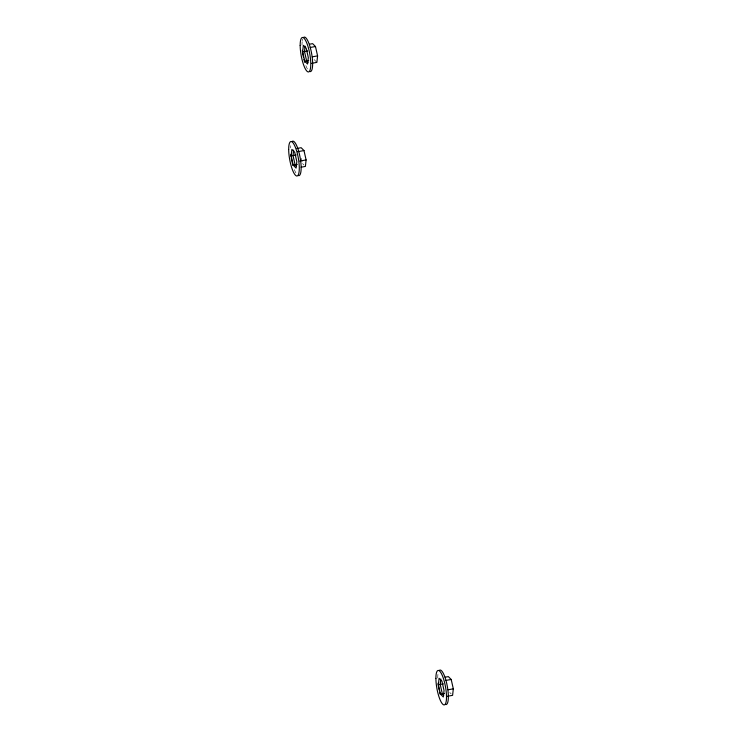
<?xml version="1.0" encoding="UTF-8"?>
<svg xmlns="http://www.w3.org/2000/svg" width="742" height="742" viewBox="0 0 742 742"><rect width="100%" height="100%" fill="white"/><g stroke="black" fill="none" stroke-linecap="round" stroke-linejoin="round"><path stroke-width="0.56" stroke-dasharray="3.71 2.78" d="M314.042 59.527L316.871 62.384M302.55 163.574L303.97 165.002M449.763 692.471L451.182 693.9M301.373 158.371L302.077 161.487M307.411 68.95A17.53 4.378 79.8 0 1 305.379 64.304M302.022 45.123A17.53 4.378 79.8 0 1 302.18 41.654M302.319 40.689A17.53 4.378 79.8 0 1 302.69 39.057M295.928 172.997A17.53 4.378 79.8 0 1 293.888 168.351M290.549 147.936A17.53 4.378 79.8 0 1 290.697 145.701M437.752 678.067A17.53 4.378 79.8 0 1 438.216 672.762"/><path stroke-width="1.11" d="M291.152 155.876L291.866 149.374L294.704 152.231L296.828 161.598L296.104 168.1L293.266 165.243L291.152 155.876L296.188 154.976M302.643 51.829L303.357 45.327L306.196 48.193L308.31 57.551L307.596 64.053L304.758 61.196L302.643 51.829L307.68 50.929M293.609 150.125L293.007 155.542L295.13 164.91L296.54 166.338M305.092 46.078L304.498 51.495L306.613 60.863L308.032 62.291M296.911 148.465L301.15 147.704L303.988 150.561L306.103 159.929L305.389 166.431L301.141 167.191M309.46 44.232L312.642 43.657L315.471 46.514L317.595 55.882L316.871 62.384L311.575 63.339M438.364 684.783L439.078 678.281L441.917 681.137L444.041 690.505L443.317 697.007L440.479 694.141L438.364 684.783L443.401 683.874M440.822 679.032L440.219 684.449L442.343 693.807L443.753 695.245M445.181 677.186L448.363 676.611L451.201 679.468L453.316 688.826L452.601 695.337L447.296 696.293M310.175 47.469L315.471 46.514M312.289 56.837L317.595 55.882M304.758 61.196L308.737 60.482M297.625 151.711L303.988 150.561M299.74 161.07L306.103 159.929M293.266 165.243L297.245 164.52M445.896 680.423L451.201 679.468M448.02 689.782L453.316 688.826M440.479 694.141L444.458 693.427M304.749 62.374A17.53 4.378 79.8 0 1 303.895 59.23M303.395 57.041A17.53 4.378 79.8 0 1 302.328 50.298M303.515 37.508A17.53 4.378 79.8 0 1 311.492 52.803A17.53 4.378 79.8 0 1 310.054 71.612M292.969 165.41A17.53 4.378 79.8 0 1 291.291 157.703M291.124 156.581A17.53 4.378 79.8 0 1 290.845 154.345M292.033 141.555A17.53 4.378 79.8 0 1 300 156.85A17.53 4.378 79.8 0 1 298.572 175.659M440.182 694.317A17.53 4.378 79.8 0 1 439.616 692.184M439.125 689.986A17.53 4.378 79.8 0 1 438.058 683.243M439.245 670.453A17.53 4.378 79.8 0 1 447.213 685.756A17.53 4.378 79.8 0 1 445.784 704.566M300.167 45.457A17.53 4.378 79.8 0 0 308.199 71.946A17.53 4.378 79.8 0 0 308.051 46.672A17.53 4.378 79.8 0 0 300.167 45.457M288.684 149.504A17.53 4.378 79.8 0 0 296.717 175.993A17.53 4.378 79.8 0 0 296.568 150.719A17.53 4.378 79.8 0 0 288.684 149.504M435.897 678.401A17.53 4.378 79.8 0 0 443.929 704.9A17.53 4.378 79.8 0 0 443.781 679.626A17.53 4.378 79.8 0 0 435.897 678.401"/></g></svg>
